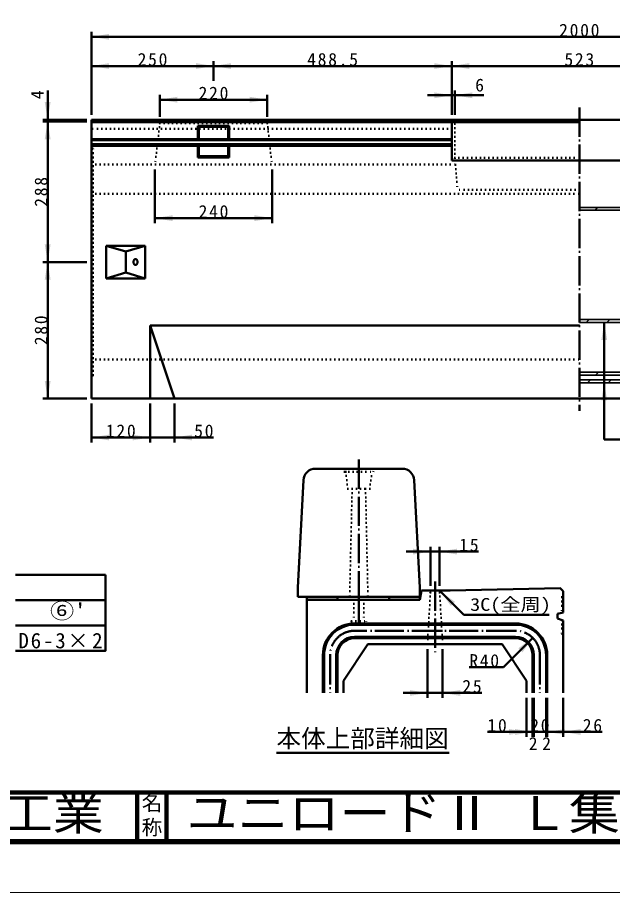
# Model space of a CAD drawing. Units: millimetres, scale not verified. Extents: x -2102 to 2102, y -1485 to 1485.
# Drawn here: x -338 to 882, y -1485 to 310 of the extents above; entities that cross this region are included whole.
import ezdxf
from ezdxf.enums import TextEntityAlignment as Align

# ---------------------------------------------------------------- set-up
doc = ezdxf.new("R2010")
doc.units = ezdxf.units.MM
doc.header["$LTSCALE"] = 5
doc.linetypes.add('DOTTED', pattern=[1.75, 0.25, -1.5])
doc.linetypes.add('LONG_DASHED_DOTTED', pattern=[15.25, 12, -1.5, 0.25, -1.5])
doc.layers.add('0-0_V-nasSTD', color=7, linetype='Continuous', lineweight=35)
doc.layers.add('0-1_0', color=7, linetype='Continuous', lineweight=50)
doc.styles.add('ＭＳ ゴシック', font='')
doc.styles.get('ＭＳ ゴシック').set_extended_font_data('MS Gothic')

msp = doc.modelspace()

# ---------------------------------------------------------------- linework, layer by layer
at = {"layer": '0-0_V-nasSTD', "lineweight": 50}
for p, q in [((552.213, 100.394), (1075.213, 100.394)), ((552.213, 95.394), (813.713, 95.394)), ((864.713, -555.606), (864.713, -315.606)), ((272.837, -615.624), (450.335, -615.624)), ((247.87, -639.343), (236.586, -859.374)), ((486.586, -859.374), (475.302, -639.343)), ((-157.5, -833), (-342.5, -833)), ((-157.5, -885), (-157.5, -833)), ((236.586, -859.374), (236.586, -878.124)), ((486.586, -859.374), (486.586, -878.124)), ((236.586, -878.124), (486.586, -878.124)), ((255.336, -878.124), (255.336, -884.374)), ((317.836, -878.124), (317.836, -884.374)), ((424.086, -878.124), (424.086, -884.374)), ((486.586, -878.124), (486.586, -884.374)), ((-342.5, -885), (-157.5, -885)), ((-157.5, -937), (-157.5, -885)), ((-342.5, -937), (-157.5, -937))]:
    msp.add_line(p, q, dxfattribs=at)
at = {"layer": '0-0_V-nasSTD'}
for p, q in [((813.713, -80.106), (915.713, -80.106)), ((813.713, -85.106), (915.713, -85.106)), ((845.852, -85.106), (850.852, -80.106)), ((813.713, -309.606), (915.713, -309.606)), ((813.713, -315.606), (915.713, -315.606)), ((827.484, -315.606), (833.484, -309.606)), ((869.91, -315.606), (875.91, -309.606)), ((813.713, -417.606), (915.713, -417.606)), ((915.713, -423.606), (813.713, -423.606)), ((846.763, -423.606), (852.763, -417.606)), ((813.713, -433.606), (915.713, -433.606)), ((813.713, -439.606), (915.713, -439.606)), ((830.263, -439.606), (836.263, -433.606)), ((872.69, -439.606), (878.69, -433.606))]:
    msp.add_line(p, q, dxfattribs=at)
at = {"layer": '0-0_V-nasSTD', "linetype": 'LONG_DASHED_DOTTED', "lineweight": 50}
msp.add_line((361.586, -596.874), (361.586, -896.874), dxfattribs=at)
at = {"layer": '0-0_V-nasSTD', "linetype": 'DOTTED', "lineweight": 50}
for p, q in [((329.086, -615.624), (332.211, -621.874)), ((332.211, -621.874), (390.961, -621.874)), ((334.711, -621.874), (339.086, -656.874)), ((384.086, -656.874), (388.461, -621.874)), ((390.961, -621.874), (394.086, -615.624)), ((339.086, -656.874), (384.086, -656.874)), ((347.836, -656.874), (342.836, -878.124)), ((375.336, -656.874), (380.336, -878.124))]:
    msp.add_line(p, q, dxfattribs=at)
at = {"layer": '0-0_V-nasSTD', "lineweight": 100}
for p, q in [((-92.5, -1280), (-92.5, -1380)), ((-32.5, -1280), (-32.5, -1380)), ((-1997.5, -1380), (1997.5, -1380))]:
    msp.add_line(p, q, dxfattribs=at)
at = {"layer": '0-0_V-nasSTD', "lineweight": 18}
for points in [[(-2102.5, -1485), (-2102.5, 1485), (2102.5, 1485), (2102.5, -1485)], [(-2002.5, -1385), (-2002.5, 1385), (2002.5, 1385), (2002.5, -1385)]]:
    msp.add_lwpolyline(points, close=True, dxfattribs=at)
at = {"layer": '0-0_V-nasSTD', "lineweight": 50}
msp.add_lwpolyline([(-342.5, -989), (-157.5, -989), (-157.5, -937)], dxfattribs=at)
for centre, start, end in [((272.837, -640.624), 90, 177.06433), ((450.335, -640.624), 2.93567, 90)]:
    msp.add_arc(centre, 25, start, end, dxfattribs=at)
at = {"layer": '0-0_V-nasSTD'}
for points in [[(-186.287, 270.394), (-150.287, 264.394), (-150.287, 276.394)], [(-186.287, 210.394), (-150.287, 204.394), (-150.287, 216.394)], [(27.713, 204.394), (27.713, 216.394), (63.713, 210.394)], [(63.713, 210.394), (99.713, 204.394), (99.713, 216.394)], [(516.213, 204.394), (516.213, 216.394), (552.213, 210.394)], [(552.213, 210.394), (588.213, 204.394), (588.213, 216.394)], [(-46.287, 141.394), (-10.287, 135.394), (-10.287, 147.394)], [(137.713, 135.394), (137.713, 147.394), (173.713, 141.394)], [(516.213, 144.394), (516.213, 156.394), (552.213, 150.394)], [(558.213, 150.394), (594.213, 144.394), (594.213, 156.394)], [(-282.287, 136.394), (-276.287, 100.394), (-270.287, 136.394)], [(-282.287, 60.394), (-276.287, 96.394), (-270.287, 60.394)], [(-56.287, -101.606), (-20.287, -107.606), (-20.287, -95.606)], [(147.713, -107.606), (147.713, -95.606), (183.713, -101.606)], [(-282.287, -155.606), (-276.287, -191.606), (-270.287, -155.606)], [(-282.287, -227.606), (-276.287, -191.606), (-270.287, -227.606)], [(858.713, -351.606), (864.713, -315.606), (870.713, -351.606)], [(-282.287, -435.606), (-276.287, -471.606), (-270.287, -435.606)], [(858.713, -475.606), (864.713, -439.606), (870.713, -475.606)], [(-186.287, -551.606), (-150.287, -557.606), (-150.287, -545.606)], [(-102.287, -557.606), (-102.287, -545.606), (-66.287, -551.606)], [(-16.287, -551.606), (19.713, -557.606), (19.713, -545.606)], [(472.461, -791.624), (472.461, -779.624), (508.461, -785.624)], [(527.211, -785.624), (563.211, -791.624), (563.211, -779.624)], [(255.336, -884.374), (255.336, -878.124), (317.836, -878.124)], [(255.336, -884.374), (317.836, -884.374), (317.836, -878.124)], [(424.086, -884.374), (424.086, -878.124), (486.586, -878.124)], [(424.086, -884.374), (486.586, -884.374), (486.586, -878.124)], [(529.086, -867.499), (550.299, -897.197), (558.785, -888.712)], [(688.493, -983.982), (696.978, -992.467), (718.191, -962.769)], [(466.211, -1081.624), (466.211, -1069.624), (502.211, -1075.624)], [(533.461, -1075.624), (569.461, -1081.624), (569.461, -1069.624)], [(669.336, -1161.624), (669.336, -1149.624), (705.336, -1155.624)], [(681.836, -1161.624), (681.836, -1149.624), (717.836, -1155.624)], [(747.836, -1155.624), (783.836, -1161.624), (783.836, -1149.624)], [(780.336, -1155.624), (816.336, -1161.624), (816.336, -1149.624)]]:
    msp.add_solid(points, dxfattribs=at)
at = {"layer": '0-1_0'}
for p, q in [((-186.287, 110.394), (-186.287, 280.394)), ((-186.287, 270.394), (1813.713, 270.394)), ((63.713, 180.394), (63.713, 220.394)), ((552.213, 110.394), (552.213, 220.394)), ((-186.287, 210.394), (63.713, 210.394)), ((63.713, 210.394), (552.213, 210.394)), ((552.213, 210.394), (1075.213, 210.394)), ((-276.287, 160.394), (-276.287, 100.394)), ((-46.287, 106.394), (-46.287, 151.394)), ((173.713, 106.394), (173.713, 151.394)), ((502.213, 150.394), (552.213, 150.394)), ((552.213, 150.394), (558.213, 150.394)), ((558.213, 110.394), (558.213, 160.394)), ((618.213, 150.394), (558.213, 150.394)), ((-46.287, 141.394), (173.713, 141.394)), ((-196.287, 100.394), (-286.287, 100.394)), ((-196.287, 96.394), (-286.287, 96.394)), ((-276.287, 96.394), (-276.287, 100.394)), ((-186.287, 100.394), (-186.287, -471.606)), ((-186.287, 100.394), (1813.713, 100.394)), ((-186.287, 95.394), (552.213, 95.394)), ((552.213, 100.394), (552.213, 16.394)), ((31.413, 87.694), (96.013, 87.694)), ((31.413, 87.694), (33.713, 85.394)), ((31.413, 87.694), (31.413, 60.409)), ((33.713, 85.394), (93.713, 85.394)), ((33.713, 85.394), (33.713, 60.409)), ((93.713, 85.394), (96.013, 87.694)), ((93.713, 85.394), (93.713, 60.409)), ((96.013, 87.694), (96.013, 60.409)), ((-186.287, 60.409), (552.213, 60.409)), ((-186.287, 58.394), (552.213, 58.394)), ((-186.287, 50.394), (552.213, 50.394)), ((-186.287, 47.036), (552.213, 47.036)), ((31.413, 47.036), (31.413, 23.094)), ((33.713, 47.036), (33.713, 25.394)), ((93.713, 47.036), (93.713, 25.394)), ((96.013, 47.036), (96.013, 23.094)), ((31.413, 23.094), (33.713, 25.394)), ((31.413, 23.094), (96.013, 23.094)), ((33.713, 25.394), (93.713, 25.394)), ((93.713, 25.394), (96.013, 23.094)), ((552.213, 16.394), (1075.213, 16.394)), ((-56.287, -1.606), (-56.287, -111.606)), ((183.713, -1.606), (183.713, -111.606)), ((-56.287, -101.606), (183.713, -101.606)), ((-156.287, -158.106), (-156.287, -225.106)), ((-156.287, -158.106), (-76.287, -158.106)), ((-76.287, -158.106), (-76.287, -225.106)), ((-116.287, -170.106), (-116.287, -213.106)), ((-196.287, -191.606), (-286.287, -191.606)), ((-156.287, -225.106), (-76.287, -225.106)), ((-66.287, -321.606), (-66.287, -471.606)), ((-66.287, -321.606), (-16.287, -471.606)), ((-66.287, -321.606), (813.713, -321.606)), ((-196.287, -471.606), (-286.287, -471.606)), ((-186.287, -471.606), (1813.713, -471.606)), ((-186.287, -481.606), (-186.287, -561.606)), ((-66.287, -481.606), (-66.287, -561.606)), ((-16.287, -481.606), (-16.287, -561.606)), ((63.713, -551.606), (-16.287, -551.606)), ((864.713, -555.606), (944.713, -555.606)), ((458.461, -785.624), (508.461, -785.624)), ((508.461, -855.624), (508.461, -775.624)), ((508.461, -785.624), (527.211, -785.624)), ((527.211, -855.624), (527.211, -775.624)), ((607.211, -785.624), (527.211, -785.624)), ((490.336, -865.624), (486.586, -884.374)), ((490.336, -865.624), (549.086, -865.624)), ((529.086, -867.499), (576.797, -915.21)), ((780.336, -910.605), (780.336, -866.874)), ((255.336, -884.374), (486.586, -884.374)), ((255.336, -884.374), (255.336, -1075.624)), ((751.797, -915.21), (576.797, -915.21)), ((769.086, -913.124), (780.336, -910.605)), ((769.086, -923.124), (769.086, -913.124)), ((682.836, -933.124), (352.836, -933.124)), ((769.086, -923.124), (780.336, -927.322)), ((780.336, -927.322), (780.336, -1075.624)), ((682.836, -935.624), (352.836, -935.624)), ((682.836, -960.624), (352.836, -960.624)), ((682.836, -963.124), (352.836, -963.124)), ((658.087, -1022.873), (718.191, -962.769)), ((380.336, -975.624), (330.336, -1050.624)), ((380.336, -975.624), (655.336, -975.624)), ((502.211, -985.624), (502.211, -1085.624)), ((533.461, -985.624), (533.461, -1085.624)), ((655.336, -975.624), (705.336, -1050.624)), ((287.836, -998.124), (287.836, -1075.624)), ((290.336, -998.124), (290.336, -1075.624)), ((315.336, -998.124), (315.336, -1075.624)), ((317.836, -998.124), (317.836, -1075.624)), ((717.836, -1075.624), (717.836, -998.124)), ((720.336, -998.124), (720.336, -1075.624)), ((745.336, -998.124), (745.336, -1075.624)), ((747.836, -1075.624), (747.836, -998.124)), ((658.087, -1022.873), (588.087, -1022.873)), ((330.336, -1050.624), (330.336, -1075.624)), ((705.336, -1050.624), (705.336, -1075.624)), ((452.211, -1075.624), (502.211, -1075.624)), ((502.211, -1075.624), (533.461, -1075.624)), ((613.461, -1075.624), (533.461, -1075.624)), ((705.336, -1085.624), (705.336, -1165.624)), ((717.836, -1085.624), (717.836, -1165.624)), ((720.336, -1085.624), (720.336, -1165.624)), ((745.336, -1085.624), (745.336, -1165.624)), ((747.836, -1085.624), (747.836, -1165.624)), ((780.336, -1085.624), (780.336, -1165.624)), ((625.336, -1155.624), (705.336, -1155.624)), ((705.336, -1155.624), (717.836, -1155.624)), ((860.336, -1155.624), (780.336, -1155.624)), ((192.868, -1198.458), (546.877, -1198.458))]:
    msp.add_line(p, q, dxfattribs=at)
at = {"layer": '0-1_0', "linetype": 'LONG_DASHED_DOTTED'}
for p, q in [((813.713, 125.394), (813.713, -496.606)), ((517.836, -846.874), (517.836, -994.374)), ((361.586, -875.624), (361.586, -931.874)), ((682.836, -948.124), (352.836, -948.124)), ((302.836, -998.124), (302.836, -1075.624)), ((732.836, -998.124), (732.836, -1075.624))]:
    msp.add_line(p, q, dxfattribs=at)
at = {"layer": '0-1_0', "linetype": 'DOTTED'}
for p, q in [((-186.287, 96.394), (552.213, 96.394)), ((-46.287, 93.394), (-56.287, 8.394)), ((-46.287, 93.394), (-49.287, 96.394)), ((173.713, 93.394), (183.713, 8.394)), ((558.213, 100.394), (558.213, 16.394)), ((552.213, 81.394), (-186.287, 81.394)), ((-183.287, 40.394), (-186.287, 42.394)), ((-183.287, -423.606), (-183.287, 40.394)), ((-186.287, 18.394), (-183.287, 20.394)), ((558.213, 22.394), (813.713, 22.394)), ((-186.287, 8.394), (559.52, 8.394)), ((558.913, 16.394), (563.472, -43.717)), ((-186.287, -51.606), (813.713, -51.606)), ((813.713, -43.717), (563.472, -43.717)), ((-186.287, -391.606), (813.713, -391.606)), ((-186.287, -401.606), (-183.287, -403.606)), ((-183.287, -423.606), (-186.287, -425.606)), ((508.461, -869.374), (502.211, -975.624)), ((508.461, -869.374), (504.711, -865.624)), ((508.461, -869.374), (527.211, -869.374)), ((527.211, -869.374), (530.961, -865.624)), ((527.211, -869.374), (533.461, -975.624)), ((777.461, -879.374), (780.336, -876.499)), ((777.461, -879.374), (777.461, -911.249)), ((351.586, -884.374), (351.586, -928.124)), ((371.586, -884.374), (371.586, -928.124)), ((346.586, -928.124), (376.586, -928.124)), ((346.586, -928.124), (346.586, -931.874)), ((346.586, -931.874), (376.586, -931.874)), ((376.586, -928.124), (376.586, -931.874))]:
    msp.add_line(p, q, dxfattribs=at)
at = {"layer": '0-1_0', "lineweight": 100}
msp.add_line((-1997.5, -1280), (1997.5, -1280), dxfattribs=at)
at = {"layer": '0-1_0'}
for points in [[(-276.287, -471.606), (-276.287, -191.606), (-276.287, 96.394)], [(-156.287, -158.106), (-116.287, -170.106), (-76.287, -158.106)], [(-156.287, -225.106), (-116.287, -213.106), (-76.287, -225.106)], [(-186.287, -551.606), (-66.287, -551.606), (-16.287, -551.606)], [(549.086, -865.624), (774.086, -860.624), (780.336, -866.874)], [(717.836, -1155.624), (720.336, -1155.624), (745.336, -1155.624), (747.836, -1155.624), (780.336, -1155.624)]]:
    msp.add_lwpolyline(points, dxfattribs=at)
at = {"layer": '0-1_0', "linetype": 'DOTTED'}
for points in [[(-46.287, 93.394), (173.713, 93.394), (176.713, 96.394)], [(777.461, -926.249), (777.461, -954.374), (780.336, -957.249)]]:
    msp.add_lwpolyline(points, dxfattribs=at)
at = {"layer": '0-1_0'}
for centre, radius, start, end in [((352.836, -998.124), 65, 90, 180), ((682.836, -998.124), 65, 0, 90), ((352.836, -998.124), 62.5, 90, 180), ((682.836, -998.124), 62.5, 0, 90), ((352.836, -998.124), 37.5, 90, 180), ((352.836, -998.124), 35, 90, 180), ((682.836, -998.124), 37.5, 0, 90), ((682.836, -998.124), 35, 0, 90)]:
    msp.add_arc(centre, radius, start, end, dxfattribs=at)
at = {"layer": '0-1_0', "linetype": 'LONG_DASHED_DOTTED'}
for centre, start, end in [((352.836, -998.124), 90, 180), ((682.836, -998.124), 0, 90)]:
    msp.add_arc(centre, 50, start, end, dxfattribs=at)
at = {"layer": '0-1_0'}
msp.add_ellipse((-96.287, -191.606), major_axis=(0, 6), ratio=0.707107, dxfattribs=at)

# ---------------------------------------------------------------- texts
at = {"layer": '0-0_V-nasSTD', "style": 'ＭＳ ゴシック'}
for s, height, p in [('6', 26.39, (600.213, 150.394)), ('本体上部詳細図', 36.95, (192.868, -1198.458)), ('2', 26.39, (710.086, -1200.624)), ('2', 26.39, (737.586, -1200.624)), ('名', 30.79, (-83.518, -1326.001)), ('称', 30.79, (-83.524, -1375.99))]:
    msp.add_text(s, height=height, dxfattribs=at).set_placement(p, align=Align.BOTTOM_LEFT)
msp.add_text('4', height=26.39, rotation=90, dxfattribs=at).set_placement((-276.287, 142.394), align=Align.BOTTOM_LEFT)
for s, height, width, p in [('3C(全周)', 26.39, 1.15, (589.797, -915.21)), ("⑥'", 31.67, 1.15, (-271.6, -932.6)), ('株式会社船生コンクリート工業', 69.65, 1.1, (-1624.221, -1377.45)), ('ユニロードⅡ Ｌ集水', 69.65, 1.1, (8.5, -1377.53))]:
    msp.add_text(s, height=height, dxfattribs=dict(at, width=width)).set_placement(p, align=Align.BOTTOM_LEFT)
at = {"layer": '0-0_V-nasSTD', "attachment_point": 7, "style": 'ＭＳ ゴシック'}
for s, insert, char_height in [('\\T1.2;2000', (772.313, 270.394), 26.39), ('\\T1.2;250', (-91.887, 210.394), 26.39), ('\\T1.2;488.5', (255.763, 210.394), 26.39), ('\\T1.2;523', (783.113, 210.394), 26.39), ('\\T1.2;220', (33.113, 141.394), 26.39), ('\\T1.2;240', (33.113, -101.606), 26.39), ('\\T1.2;120', (-156.887, -551.606), 26.39), ('\\T1.2;50', (24.113, -551.609), 26.39), ('\\T1.2;15', (567.611, -785.624), 26.39), ('\\T1.17;D6-3×2', (-336.4, -984.6), 31.67), ('\\T1.2;R40', (588.087, -1022.873), 26.39), ('\\T1.2;25', (573.861, -1075.624), 26.39), ('\\T1.2;10', (625.336, -1155.624), 26.39), ('\\T1.2;20', (713.036, -1155.624), 26.39), ('\\T1.2;26', (820.736, -1155.624), 26.39)]:
    msp.add_mtext(s, dxfattribs=dict(at, insert=insert, char_height=char_height))
at = {"layer": '0-0_V-nasSTD', "char_height": 26.39, "attachment_point": 7, "rotation": 90, "style": 'ＭＳ ゴシック'}
for s, insert in [('\\T1.2;288', (-276.287, -78.206)), ('\\T1.2;280', (-276.287, -362.206))]:
    msp.add_mtext(s, dxfattribs=dict(at, insert=insert))

doc.saveas('drawing.dxf')
